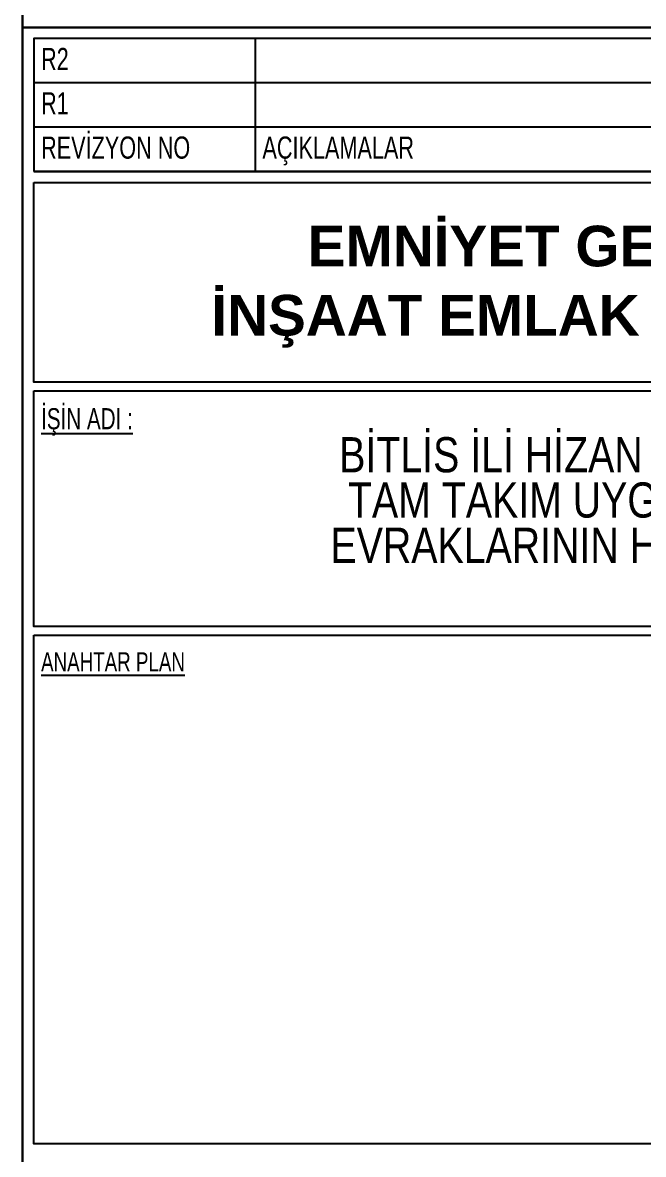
# Model space of a CAD drawing. Header units: millimetres. Extents: x 536434 to 536922, y 4231735 to 4231855.
# Drawn here: x 536433.88 to 536451.54, y 4231762.19 to 4231794.36 of the extents above; entities that cross this region are included whole.
import ezdxf
from ezdxf.enums import TextEntityAlignment as Align

# ---------------------------------------------------------------- set-up
doc = ezdxf.new("R2010")
doc.units = ezdxf.units.MM
doc.linetypes.add('DUZ', pattern=[0])
doc.layers.add('CERCEVE', color=7, linetype='Continuous', lineweight=30)
doc.layers.add('MURAT_ANTET', color=7, linetype='DUZ')
doc.styles.add('BASLIK', font='arial.ttf', dxfattribs={"width": 0.8, "height": 9})
doc.styles.add('BASLIK2', font='arial.ttf', dxfattribs={"width": 0.7, "height": 25})
doc.styles.add('İS', font='arial.ttf', dxfattribs={"oblique": 15, "height": 300})
doc.styles.add('mdsy.YAZI 1', font='arial.ttf')
doc.styles.add('TEİAS', font='times.ttf')

msp = doc.modelspace()

# ---------------------------------------------------------------- linework, layer by layer
at = {"layer": 'CERCEVE'}
msp.add_lwpolyline([(536433.884, 4231734.817), (536475.884, 4231734.817), (536475.884, 4231854.817), (536433.884, 4231854.817)], close=True, dxfattribs=at)
at = {"layer": 'MURAT_ANTET'}
for p, q in [((536475.569, 4231793.903), (536434.199, 4231793.903)), ((536440.495, 4231793.903), (536440.495, 4231790.124)), ((536475.569, 4231792.643), (536434.199, 4231792.643)), ((536475.569, 4231791.384), (536434.199, 4231791.384)), ((536475.569, 4231790.124), (536434.199, 4231790.124))]:
    msp.add_line(p, q, dxfattribs=at)
for points in [[(536475.884, 4231794.217), (536433.884, 4231794.217), (536433.884, 4231734.817), (536475.884, 4231734.817)], [(536475.884, 4231794.217), (536433.884, 4231794.217), (536433.884, 4231734.817), (536475.884, 4231734.817)], [(536475.884, 4231794.217), (536433.884, 4231794.217), (536433.884, 4231734.817), (536475.884, 4231734.817)], [(536433.884, 4231794.217), (536475.884, 4231794.217), (536475.884, 4231734.817), (536433.884, 4231734.817)], [(536475.884, 4231794.217), (536433.884, 4231794.217), (536433.884, 4231734.817), (536475.884, 4231734.817)], [(536475.884, 4231794.217), (536433.884, 4231794.217), (536433.884, 4231734.817), (536475.884, 4231734.817)], [(536475.884, 4231794.217), (536433.884, 4231794.217), (536433.884, 4231734.817), (536475.884, 4231734.817)], [(536433.884, 4231794.217), (536475.884, 4231794.217), (536475.884, 4231734.817), (536433.884, 4231734.817)], [(536433.884, 4231794.217), (536475.884, 4231794.217), (536475.884, 4231734.817), (536433.884, 4231734.817)], [(536433.884, 4231734.817), (536475.884, 4231734.817), (536475.884, 4231794.217), (536433.884, 4231794.217)], [(536434.199, 4231790.124), (536475.569, 4231790.124), (536475.569, 4231793.903), (536434.199, 4231793.903)], [(536434.199, 4231789.81), (536475.569, 4231789.81), (536475.569, 4231784.143), (536434.199, 4231784.143)], [(536434.199, 4231783.889), (536475.569, 4231783.889), (536475.569, 4231777.196), (536434.199, 4231777.196)], [(536434.199, 4231776.943), (536475.569, 4231776.943), (536475.569, 4231762.487), (536434.199, 4231762.487)], [(536434.199, 4231776.943), (536475.569, 4231776.943), (536475.569, 4231762.487), (536434.199, 4231762.487)]]:
    msp.add_lwpolyline(points, close=True, dxfattribs=at)

# ---------------------------------------------------------------- texts
at = {"layer": 'MURAT_ANTET', "style": 'BASLIK', "width": 0.7}
for s, height, p in [('R2', 0.6297, (536434.409, 4231793.325)), ('R1', 0.6297, (536434.409, 4231792.066)), ('REVİZYON NO', 0.62968, (536434.409, 4231790.807)), ('AÇIKLAMALAR', 0.62968, (536440.705, 4231790.807))]:
    msp.add_text(s, height=height, dxfattribs=at).set_placement(p, align=Align.MIDDLE_LEFT)
at = {"layer": 'MURAT_ANTET', "style": 'İS', "width": 0.7}
msp.add_text('%%UİŞİN ADI :', height=0.6, rotation=0, dxfattribs=at).set_placement((536434.409, 4231782.8))
at = {"layer": 'MURAT_ANTET', "style": 'BASLIK2', "width": 0.7}
msp.add_text('%%UANAHTAR PLAN', height=0.54572, dxfattribs=at).set_placement((536434.409, 4231775.915))
at = {"layer": 'MURAT_ANTET', "insert": (536454.086, 4231786.851), "char_height": 0.5982, "width": 31.15457, "attachment_point": 5, "style": 'TEİAS'}
msp.add_mtext('{\\fArial|b1|i0|c162|p34;\\H1.92982x;EMNİYET GENEL MÜDÜRLÜĞÜ\\PİNŞAAT EMLAK DAİRESİ BAŞKANLIĞ\\H1.03636x;I}', dxfattribs=at)
at = {"layer": 'MURAT_ANTET', "insert": (536455.402, 4231782.576), "char_height": 1, "width": 41.14733, "attachment_point": 2, "line_spacing_factor": 0.771856, "style": 'mdsy.YAZI 1'}
msp.add_mtext('{\\W0.8;BİTLİS İLİ HİZAN İLÇESİ LOJMAN YAPIMINA AİT \\PTAM TAKIM UYGULAMA PROJELERİ VE İHALE\\P EVRAKLARININ HAZIRLANMASI HİZMET ALIM İŞİ}', dxfattribs=at)

doc.saveas('drawing.dxf')
